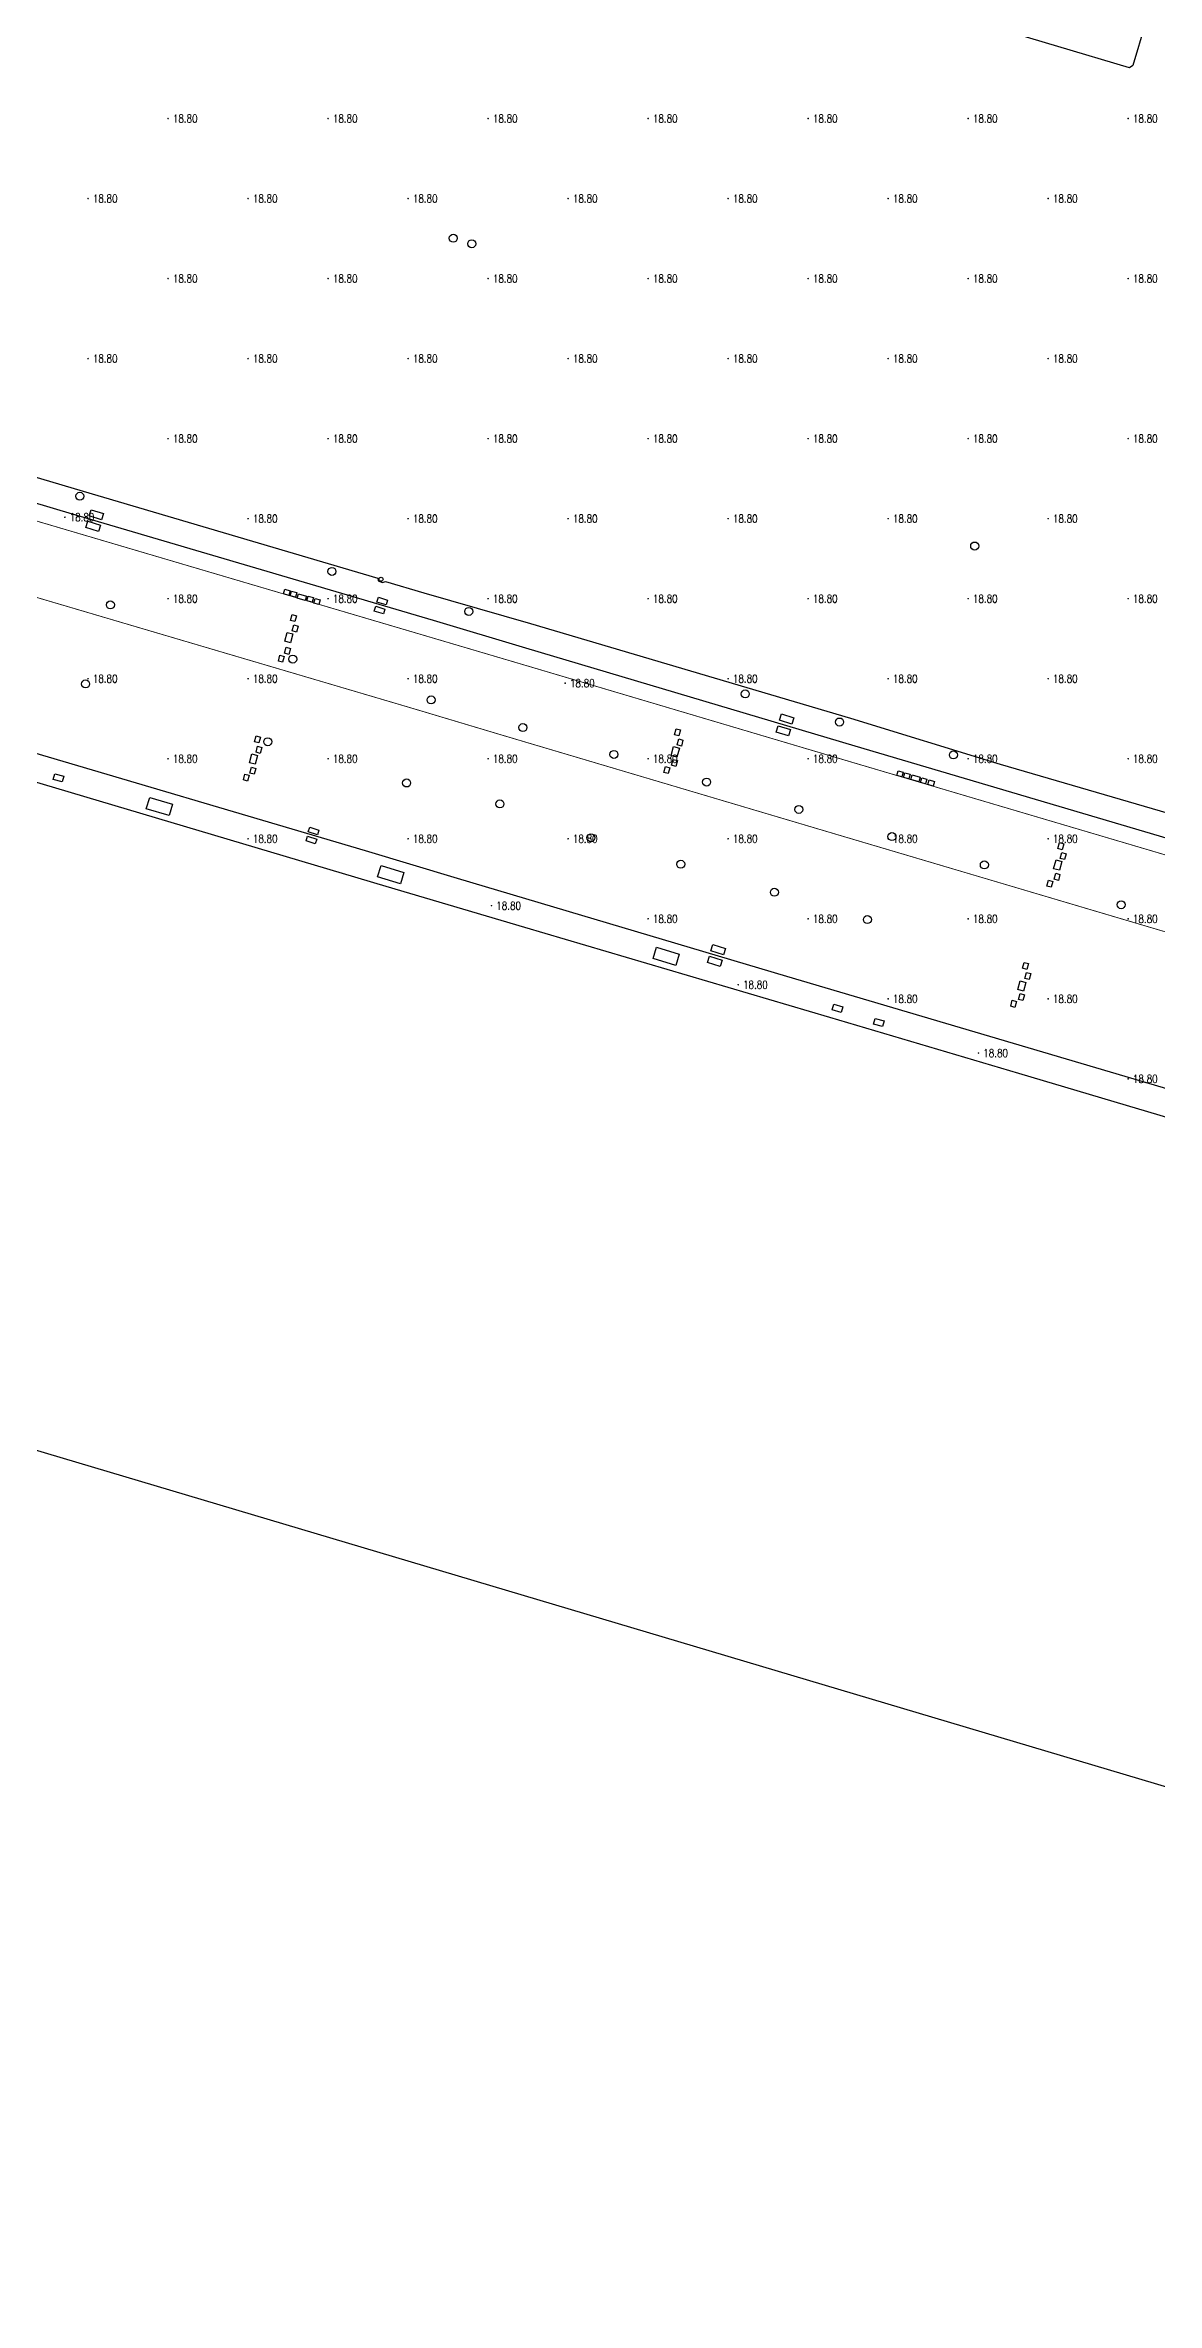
# Model space of a CAD drawing. Extents: x 404846 to 408477, y 3390929 to 3392894.
# Drawn here: x 406226 to 406364.9, y 3391371.4 to 3391653.5 of the extents above; entities that cross this region are included whole.
import ezdxf
from ezdxf.enums import TextEntityAlignment as Align

# ---------------------------------------------------------------- set-up
doc = ezdxf.new("R2010")
doc.units = 0
doc.header["$LTSCALE"] = 0.5
doc.layers.get('0').update_dxf_attribs({"linetype": 'CONTINUOUS'})
for name, color, linetype in [('3221', 6, 'CONTINUOUS'), ('DLSS', 4, 'CONTINUOUS'), ('FZTZ', 7, 'CONTINUOUS'), ('GCD', 1, 'CONTINUOUS'), ('GXYZ', 2, 'CONTINUOUS'), ('JMD', 6, 'CONTINUOUS'), ('ZBTZ', 3, 'CONTINUOUS'), ('作业范围', 7, 'CONTINUOUS')]:
    doc.layers.add(name, color=color, linetype=linetype)
doc.styles.add('HZ', font='rs.shx', dxfattribs={"width": 0.8, "bigfont": 'hztxt.shx'})
doc.linetypes.add('1161', pattern='A,0,[149,AAA.SHX,S=0.15,R=0,X=0,Y=0],-1.6', length=1.6)
doc.linetypes.add('445', pattern='A,8,-0.5,[147,AAA.SHX,S=1,R=0,X=0,Y=0],-1.5', length=10)

# ---------------------------------------------------------------- blocks, each defined once
blk = doc.blocks.new('GC200')
at = {"linetype": 'Continuous', "const_width": 0.2, "flags": 128}
blk.add_lwpolyline([(-0.1, 0, 1), (0.1, 0, 1)], format="xyb", close=True, dxfattribs=at)
blk = doc.blocks.new('gc170')
at = {"linetype": 'Continuous'}
blk.add_circle((0, 0), 0.5, dxfattribs=at)
blk = doc.blocks.new('gc188')
blk.add_circle((0, 0), 1)

msp = doc.modelspace()

# ---------------------------------------------------------------- linework, layer by layer
at = {"layer": '3221', "color": 6}
for points in [[(406196.359, 3391604.809, 19.394), (406229.384, 3391594.991, 19.624), (406274.477, 3391581.675, 19.052)], [(406274.477, 3391581.675, 19.052), (406286.042, 3391578.224, 19.335), (406327.193, 3391565.979, 19.504)], [(406187.854, 3391576.04, 19.394), (406220.861, 3391566.227, 19.624), (406265.981, 3391552.903, 19.052)], [(406327.193, 3391565.979, 19.504), (406402.545, 3391543.706, 19.393)], [(406265.981, 3391552.903, 19.052), (406277.475, 3391549.473, 19.335), (406318.638, 3391537.225, 19.504)], [(406318.638, 3391537.225, 19.504), (406394.042, 3391514.937, 19.393), (406464.436, 3391494.107, 19.122), (406521.056, 3391477.311, 19.423)]]:
    msp.add_polyline3d(points, dxfattribs=at)
at = {"layer": 'DLSS', "linetype": 'Continuous', "const_width": 0.1, "flags": 128}
for points, elevation in [([(406200.198, 3391601.434), (406218.934, 3391595.851), (406274.287, 3391579.517)], 19.351), ([(406197.598, 3391592.671), (406216.331, 3391587.075), (406271.696, 3391570.738)], 19.351), ([(406274.287, 3391579.517), (406286.618, 3391575.874), (406325.897, 3391564.219)], 19.027), ([(406271.696, 3391570.738), (406284.008, 3391567.059), (406323.282, 3391555.405)], 19.027), ([(406325.897, 3391564.219), (406383.484, 3391547.192), (406403.776, 3391541.172)], 19.198), ([(406323.282, 3391555.405), (406401.138, 3391532.336), (406436.447, 3391521.886), (406471.882, 3391511.388), (406526.814, 3391495.141)], 19.362)]:
    msp.add_lwpolyline(points, dxfattribs=dict(at, elevation=elevation))
at = {"layer": 'DLSS', "linetype": 'Continuous', "flags": 128}
for points, elevation in [([(406218.281, 3391563.417), (406268.583, 3391548.465)], 19.5), ([(406268.583, 3391548.465), (406285.923, 3391543.341)], 19.237), ([(406285.923, 3391543.341), (406324.028, 3391532.067), (406347.661, 3391525.067)], 19.249), ([(406347.661, 3391525.067), (406394.904, 3391511.035)], 19.388)]:
    msp.add_lwpolyline(points, dxfattribs=dict(at, elevation=elevation))
at = {"layer": 'FZTZ', "linetype": 'Continuous', "flags": 128}
for points, elevation in [([(406232.659, 3391592.777), (406231.094, 3391593.264), (406231.337, 3391594.046), (406232.902, 3391593.56), (406232.659, 3391592.777)], 19.575), ([(406233.052, 3391594.229), (406231.487, 3391594.716), (406231.73, 3391595.498), (406233.295, 3391595.012), (406233.052, 3391594.229)], 19.575), ([(406255.96, 3391585.552), (406256.614, 3391585.368), (406256.45, 3391584.786), (406255.796, 3391584.97), (406255.96, 3391585.552)], 19.825), ([(406256.792, 3391585.317), (406257.446, 3391585.133), (406257.282, 3391584.55), (406256.628, 3391584.734), (406256.792, 3391585.317)], 19.825), ([(406257.657, 3391585), (406258.647, 3391584.707), (406258.478, 3391584.136), (406257.488, 3391584.429), (406257.657, 3391585)], 19.763), ([(406258.862, 3391584.698), (406259.516, 3391584.514), (406259.353, 3391583.931), (406258.699, 3391584.115), (406258.862, 3391584.698)], 19.825), ([(406259.729, 3391584.418), (406260.383, 3391584.235), (406260.219, 3391583.652), (406259.565, 3391583.836), (406259.729, 3391584.418)], 19.825), ([(406268.621, 3391583.599), (406267.465, 3391583.956), (406267.65, 3391584.558), (406268.806, 3391584.201), (406268.621, 3391583.599)], 19.598), ([(406257.396, 3391582.249), (406257.191, 3391581.513), (406256.652, 3391581.663), (406256.858, 3391582.399), (406257.396, 3391582.249)], 19.792), ([(406268.278, 3391582.479), (406267.122, 3391582.835), (406267.308, 3391583.437), (406268.464, 3391583.08), (406268.278, 3391582.479)], 19.598), ([(406256.97, 3391579.968), (406256.673, 3391578.871), (406255.942, 3391579.069), (406256.239, 3391580.166), (406256.97, 3391579.968)], 19.592), ([(406257.604, 3391580.944), (406257.399, 3391580.207), (406256.86, 3391580.357), (406257.066, 3391581.094), (406257.604, 3391580.944)], 19.792), ([(406255.886, 3391577.172), (406255.68, 3391576.435), (406255.142, 3391576.585), (406255.347, 3391577.322), (406255.886, 3391577.172)], 19.792), ([(406256.673, 3391578.156), (406256.468, 3391577.42), (406255.929, 3391577.57), (406256.134, 3391578.307), (406256.673, 3391578.156)], 19.792), ([(406305.395, 3391567.97), (406305.189, 3391567.233), (406304.651, 3391567.384), (406304.856, 3391568.12), (406305.395, 3391567.97)], 19.84), ([(406318.921, 3391567.233), (406317.356, 3391567.719), (406317.599, 3391568.502), (406319.164, 3391568.015), (406318.921, 3391567.233)], 19.458), ([(406319.331, 3391568.702), (406317.766, 3391569.188), (406318.01, 3391569.971), (406319.574, 3391569.484), (406319.331, 3391568.702)], 19.518), ([(406252.556, 3391564.782), (406252.259, 3391563.685), (406251.528, 3391563.883), (406251.825, 3391564.981), (406252.556, 3391564.782)], 19.592), ([(406252.894, 3391567.087), (406252.689, 3391566.35), (406252.15, 3391566.501), (406252.356, 3391567.237), (406252.894, 3391567.087)], 19.792), ([(406253.095, 3391565.782), (406252.889, 3391565.045), (406252.351, 3391565.195), (406252.556, 3391565.932), (406253.095, 3391565.782)], 19.792), ([(406305.261, 3391565.69), (406304.963, 3391564.593), (406304.232, 3391564.792), (406304.53, 3391565.889), (406305.261, 3391565.69)], 19.223), ([(406305.718, 3391566.701), (406305.513, 3391565.964), (406304.974, 3391566.115), (406305.18, 3391566.851), (406305.718, 3391566.701)], 19.84), ([(406227.188, 3391562.494), (406228.312, 3391562.189), (406228.12, 3391561.48), (406226.996, 3391561.785), (406227.188, 3391562.494)], 20.051), ([(406251.511, 3391562.318), (406251.306, 3391561.581), (406250.767, 3391561.731), (406250.973, 3391562.468), (406251.511, 3391562.318)], 19.792), ([(406252.34, 3391563.174), (406252.134, 3391562.438), (406251.596, 3391562.588), (406251.801, 3391563.325), (406252.34, 3391563.174)], 19.792), ([(406304.084, 3391563.253), (406303.878, 3391562.517), (406303.34, 3391562.667), (406303.545, 3391563.403), (406304.084, 3391563.253)], 19.84), ([(406305.011, 3391564.147), (406304.806, 3391563.411), (406304.267, 3391563.561), (406304.473, 3391564.298), (406305.011, 3391564.147)], 19.84), ([(406332.592, 3391562.863), (406333.245, 3391562.68), (406333.082, 3391562.097), (406332.428, 3391562.281), (406332.592, 3391562.863)], 19.513), ([(406333.454, 3391562.626), (406334.108, 3391562.442), (406333.944, 3391561.859), (406333.29, 3391562.043), (406333.454, 3391562.626)], 19.513), ([(406334.36, 3391562.357), (406335.349, 3391562.065), (406335.18, 3391561.493), (406334.191, 3391561.786), (406334.36, 3391562.357)], 19.48), ([(406335.552, 3391562.009), (406336.205, 3391561.825), (406336.042, 3391561.243), (406335.388, 3391561.427), (406335.552, 3391562.009)], 19.513), ([(406239.062, 3391559.542), (406241.921, 3391558.69), (406241.499, 3391557.274), (406238.64, 3391558.126), (406239.062, 3391559.542)], 19.299), ([(406336.493, 3391561.734), (406337.147, 3391561.55), (406336.983, 3391560.967), (406336.329, 3391561.151), (406336.493, 3391561.734)], 19.513), ([(406259.752, 3391553.736), (406258.604, 3391554.111), (406258.8, 3391554.709), (406259.947, 3391554.335), (406259.752, 3391553.736)], 19.831), ([(406260.023, 3391554.864), (406258.876, 3391555.239), (406259.071, 3391555.838), (406260.219, 3391555.463), (406260.023, 3391554.864)], 19.831), ([(406353.328, 3391553.747), (406353.123, 3391553.01), (406352.584, 3391553.16), (406352.789, 3391553.897), (406353.328, 3391553.747)], 19.759), ([(406267.975, 3391551.032), (406270.834, 3391550.18), (406270.412, 3391548.764), (406267.553, 3391549.616), (406267.975, 3391551.032)], 19.299), ([(406353.07, 3391551.537), (406352.773, 3391550.44), (406352.042, 3391550.638), (406352.339, 3391551.735), (406353.07, 3391551.537)], 19.732), ([(406353.596, 3391552.504), (406353.39, 3391551.767), (406352.852, 3391551.918), (406353.057, 3391552.654), (406353.596, 3391552.504)], 19.759), ([(406351.948, 3391549.049), (406351.743, 3391548.312), (406351.204, 3391548.462), (406351.41, 3391549.199), (406351.948, 3391549.049)], 19.759), ([(406352.836, 3391549.911), (406352.631, 3391549.175), (406352.092, 3391549.325), (406352.298, 3391550.061), (406352.836, 3391549.911)], 19.759), ([(406302.398, 3391540.818), (406305.257, 3391539.966), (406304.835, 3391538.551), (406301.976, 3391539.403), (406302.398, 3391540.818)], 19.299), ([(406310.356, 3391538.43), (406308.791, 3391538.917), (406309.034, 3391539.699), (406310.599, 3391539.213), (406310.356, 3391538.43)], 19.398), ([(406310.776, 3391539.893), (406309.211, 3391540.379), (406309.454, 3391541.162), (406311.019, 3391540.675), (406310.776, 3391539.893)], 19.398), ([(406348.578, 3391536.429), (406348.28, 3391535.332), (406347.549, 3391535.53), (406347.847, 3391536.627), (406348.578, 3391536.429)], 19.732), ([(406348.9, 3391538.781), (406348.695, 3391538.045), (406348.156, 3391538.195), (406348.361, 3391538.932), (406348.9, 3391538.781)], 19.759), ([(406349.172, 3391537.521), (406348.966, 3391536.784), (406348.428, 3391536.935), (406348.633, 3391537.671), (406349.172, 3391537.521)], 19.759), ([(406324.551, 3391533.69), (406325.676, 3391533.386), (406325.484, 3391532.677), (406324.359, 3391532.981), (406324.551, 3391533.69)], 19.98), ([(406347.416, 3391534.038), (406347.211, 3391533.302), (406346.672, 3391533.452), (406346.877, 3391534.189), (406347.416, 3391534.038)], 19.759), ([(406348.392, 3391534.891), (406348.187, 3391534.155), (406347.648, 3391534.305), (406347.854, 3391535.041), (406348.392, 3391534.891)], 19.759), ([(406329.737, 3391531.928), (406330.861, 3391531.624), (406330.669, 3391530.915), (406329.545, 3391531.219), (406329.737, 3391531.928)], 20.053)]:
    msp.add_lwpolyline(points, close=True, dxfattribs=dict(at, elevation=elevation))
at = {"layer": 'JMD', "linetype": '445', "flags": 128}
for points, elevation in [([(406173.196, 3391614.843), (406210.105, 3391603.935), (406218.518, 3391601.426), (406230.763, 3391597.823)], 21.371), ([(406230.763, 3391597.823), (406267.597, 3391586.947), (406267.61, 3391586.592), (406268.147, 3391586.414), (406268.546, 3391586.545), (406273.312, 3391585.1), (406286.678, 3391581.284), (406326.635, 3391569.43)], 21.283), ([(406326.635, 3391569.43), (406345.344, 3391563.708), (406390.648, 3391550.492)], 21.588)]:
    msp.add_lwpolyline(points, dxfattribs=dict(at, elevation=elevation))
at = {"layer": 'ZBTZ', "linetype": '1161', "elevation": 18.562, "flags": 128}
msp.add_lwpolyline([(406363.484, 3391656.172), (406361.95, 3391650.987), (406361.52, 3391650.703), (406334.634, 3391658.694), (406336.27, 3391664.233)], dxfattribs=at)
at = {"layer": '作业范围'}
msp.add_lwpolyline([(408477.137, 3391790.398), (408067.337, 3390929.379), (404846.358, 3391888.38), (405152.269, 3392894.287)], close=True, dxfattribs=at)

# ---------------------------------------------------------------- block references
at = {"layer": 'GCD', "linetype": 'Continuous'}
ref = msp.add_blockref('GC200', (406241.358, 3391644.379, 18.8), dxfattribs=dict(at, xscale=0.5, yscale=0.5, zscale=0.5))
ref.add_attrib('height', '18.80', dxfattribs={"linetype": 'Continuous', "height": 1, "style": 'HZ', "width": 0.8}).set_placement((406241.958, 3391644.379, 18.8), align=Align.MIDDLE_LEFT)
ref = msp.add_blockref('GC200', (406261.358, 3391644.379, 18.8), dxfattribs=dict(at, xscale=0.5, yscale=0.5, zscale=0.5))
ref.add_attrib('height', '18.80', dxfattribs={"linetype": 'Continuous', "height": 1, "style": 'HZ', "width": 0.8}).set_placement((406261.958, 3391644.379, 18.8), align=Align.MIDDLE_LEFT)
ref = msp.add_blockref('GC200', (406281.358, 3391644.379, 18.8), dxfattribs=dict(at, xscale=0.5, yscale=0.5, zscale=0.5))
ref.add_attrib('height', '18.80', dxfattribs={"linetype": 'Continuous', "height": 1, "style": 'HZ', "width": 0.8}).set_placement((406281.958, 3391644.379, 18.8), align=Align.MIDDLE_LEFT)
ref = msp.add_blockref('GC200', (406301.358, 3391644.379, 18.8), dxfattribs=dict(at, xscale=0.5, yscale=0.5, zscale=0.5))
ref.add_attrib('height', '18.80', dxfattribs={"linetype": 'Continuous', "height": 1, "style": 'HZ', "width": 0.8}).set_placement((406301.958, 3391644.379, 18.8), align=Align.MIDDLE_LEFT)
ref = msp.add_blockref('GC200', (406321.358, 3391644.379, 18.8), dxfattribs=dict(at, xscale=0.5, yscale=0.5, zscale=0.5))
ref.add_attrib('height', '18.80', dxfattribs={"linetype": 'Continuous', "height": 1, "style": 'HZ', "width": 0.8}).set_placement((406321.958, 3391644.379, 18.8), align=Align.MIDDLE_LEFT)
ref = msp.add_blockref('GC200', (406341.358, 3391644.379, 18.8), dxfattribs=dict(at, xscale=0.5, yscale=0.5, zscale=0.5))
ref.add_attrib('height', '18.80', dxfattribs={"linetype": 'Continuous', "height": 1, "style": 'HZ', "width": 0.8}).set_placement((406341.958, 3391644.379, 18.8), align=Align.MIDDLE_LEFT)
ref = msp.add_blockref('GC200', (406361.358, 3391644.379, 18.8), dxfattribs=dict(at, xscale=0.5, yscale=0.5, zscale=0.5))
ref.add_attrib('height', '18.80', dxfattribs={"linetype": 'Continuous', "height": 1, "style": 'HZ', "width": 0.8}).set_placement((406361.958, 3391644.379, 18.8), align=Align.MIDDLE_LEFT)
ref = msp.add_blockref('GC200', (406231.358, 3391634.379, 18.8), dxfattribs=dict(at, xscale=0.5, yscale=0.5, zscale=0.5))
ref.add_attrib('height', '18.80', dxfattribs={"linetype": 'Continuous', "height": 1, "style": 'HZ', "width": 0.8}).set_placement((406231.958, 3391634.379, 18.8), align=Align.MIDDLE_LEFT)
ref = msp.add_blockref('GC200', (406251.358, 3391634.379, 18.8), dxfattribs=dict(at, xscale=0.5, yscale=0.5, zscale=0.5))
ref.add_attrib('height', '18.80', dxfattribs={"linetype": 'Continuous', "height": 1, "style": 'HZ', "width": 0.8}).set_placement((406251.958, 3391634.379, 18.8), align=Align.MIDDLE_LEFT)
ref = msp.add_blockref('GC200', (406271.358, 3391634.379, 18.8), dxfattribs=dict(at, xscale=0.5, yscale=0.5, zscale=0.5))
ref.add_attrib('height', '18.80', dxfattribs={"linetype": 'Continuous', "height": 1, "style": 'HZ', "width": 0.8}).set_placement((406271.958, 3391634.379, 18.8), align=Align.MIDDLE_LEFT)
ref = msp.add_blockref('GC200', (406291.358, 3391634.379, 18.8), dxfattribs=dict(at, xscale=0.5, yscale=0.5, zscale=0.5))
ref.add_attrib('height', '18.80', dxfattribs={"linetype": 'Continuous', "height": 1, "style": 'HZ', "width": 0.8}).set_placement((406291.958, 3391634.379, 18.8), align=Align.MIDDLE_LEFT)
ref = msp.add_blockref('GC200', (406311.358, 3391634.379, 18.8), dxfattribs=dict(at, xscale=0.5, yscale=0.5, zscale=0.5))
ref.add_attrib('height', '18.80', dxfattribs={"linetype": 'Continuous', "height": 1, "style": 'HZ', "width": 0.8}).set_placement((406311.958, 3391634.379, 18.8), align=Align.MIDDLE_LEFT)
ref = msp.add_blockref('GC200', (406331.358, 3391634.379, 18.8), dxfattribs=dict(at, xscale=0.5, yscale=0.5, zscale=0.5))
ref.add_attrib('height', '18.80', dxfattribs={"linetype": 'Continuous', "height": 1, "style": 'HZ', "width": 0.8}).set_placement((406331.958, 3391634.379, 18.8), align=Align.MIDDLE_LEFT)
ref = msp.add_blockref('GC200', (406351.358, 3391634.379, 18.8), dxfattribs=dict(at, xscale=0.5, yscale=0.5, zscale=0.5))
ref.add_attrib('height', '18.80', dxfattribs={"linetype": 'Continuous', "height": 1, "style": 'HZ', "width": 0.8}).set_placement((406351.958, 3391634.379, 18.8), align=Align.MIDDLE_LEFT)
ref = msp.add_blockref('GC200', (406241.358, 3391624.379, 18.8), dxfattribs=dict(at, xscale=0.5, yscale=0.5, zscale=0.5))
ref.add_attrib('height', '18.80', dxfattribs={"linetype": 'Continuous', "height": 1, "style": 'HZ', "width": 0.8}).set_placement((406241.958, 3391624.379, 18.8), align=Align.MIDDLE_LEFT)
ref = msp.add_blockref('GC200', (406261.358, 3391624.379, 18.8), dxfattribs=dict(at, xscale=0.5, yscale=0.5, zscale=0.5))
ref.add_attrib('height', '18.80', dxfattribs={"linetype": 'Continuous', "height": 1, "style": 'HZ', "width": 0.8}).set_placement((406261.958, 3391624.379, 18.8), align=Align.MIDDLE_LEFT)
ref = msp.add_blockref('GC200', (406281.358, 3391624.379, 18.8), dxfattribs=dict(at, xscale=0.5, yscale=0.5, zscale=0.5))
ref.add_attrib('height', '18.80', dxfattribs={"linetype": 'Continuous', "height": 1, "style": 'HZ', "width": 0.8}).set_placement((406281.958, 3391624.379, 18.8), align=Align.MIDDLE_LEFT)
ref = msp.add_blockref('GC200', (406301.358, 3391624.379, 18.8), dxfattribs=dict(at, xscale=0.5, yscale=0.5, zscale=0.5))
ref.add_attrib('height', '18.80', dxfattribs={"linetype": 'Continuous', "height": 1, "style": 'HZ', "width": 0.8}).set_placement((406301.958, 3391624.379, 18.8), align=Align.MIDDLE_LEFT)
ref = msp.add_blockref('GC200', (406321.358, 3391624.379, 18.8), dxfattribs=dict(at, xscale=0.5, yscale=0.5, zscale=0.5))
ref.add_attrib('height', '18.80', dxfattribs={"linetype": 'Continuous', "height": 1, "style": 'HZ', "width": 0.8}).set_placement((406321.958, 3391624.379, 18.8), align=Align.MIDDLE_LEFT)
ref = msp.add_blockref('GC200', (406341.358, 3391624.379, 18.8), dxfattribs=dict(at, xscale=0.5, yscale=0.5, zscale=0.5))
ref.add_attrib('height', '18.80', dxfattribs={"linetype": 'Continuous', "height": 1, "style": 'HZ', "width": 0.8}).set_placement((406341.958, 3391624.379, 18.8), align=Align.MIDDLE_LEFT)
ref = msp.add_blockref('GC200', (406361.358, 3391624.379, 18.8), dxfattribs=dict(at, xscale=0.5, yscale=0.5, zscale=0.5))
ref.add_attrib('height', '18.80', dxfattribs={"linetype": 'Continuous', "height": 1, "style": 'HZ', "width": 0.8}).set_placement((406361.958, 3391624.379, 18.8), align=Align.MIDDLE_LEFT)
ref = msp.add_blockref('GC200', (406231.358, 3391614.379, 18.8), dxfattribs=dict(at, xscale=0.5, yscale=0.5, zscale=0.5))
ref.add_attrib('height', '18.80', dxfattribs={"linetype": 'Continuous', "height": 1, "style": 'HZ', "width": 0.8}).set_placement((406231.958, 3391614.379, 18.8), align=Align.MIDDLE_LEFT)
ref = msp.add_blockref('GC200', (406251.358, 3391614.379, 18.8), dxfattribs=dict(at, xscale=0.5, yscale=0.5, zscale=0.5))
ref.add_attrib('height', '18.80', dxfattribs={"linetype": 'Continuous', "height": 1, "style": 'HZ', "width": 0.8}).set_placement((406251.958, 3391614.379, 18.8), align=Align.MIDDLE_LEFT)
ref = msp.add_blockref('GC200', (406271.358, 3391614.379, 18.8), dxfattribs=dict(at, xscale=0.5, yscale=0.5, zscale=0.5))
ref.add_attrib('height', '18.80', dxfattribs={"linetype": 'Continuous', "height": 1, "style": 'HZ', "width": 0.8}).set_placement((406271.958, 3391614.379, 18.8), align=Align.MIDDLE_LEFT)
ref = msp.add_blockref('GC200', (406291.358, 3391614.379, 18.8), dxfattribs=dict(at, xscale=0.5, yscale=0.5, zscale=0.5))
ref.add_attrib('height', '18.80', dxfattribs={"linetype": 'Continuous', "height": 1, "style": 'HZ', "width": 0.8}).set_placement((406291.958, 3391614.379, 18.8), align=Align.MIDDLE_LEFT)
ref = msp.add_blockref('GC200', (406311.358, 3391614.379, 18.8), dxfattribs=dict(at, xscale=0.5, yscale=0.5, zscale=0.5))
ref.add_attrib('height', '18.80', dxfattribs={"linetype": 'Continuous', "height": 1, "style": 'HZ', "width": 0.8}).set_placement((406311.958, 3391614.379, 18.8), align=Align.MIDDLE_LEFT)
ref = msp.add_blockref('GC200', (406331.358, 3391614.379, 18.8), dxfattribs=dict(at, xscale=0.5, yscale=0.5, zscale=0.5))
ref.add_attrib('height', '18.80', dxfattribs={"linetype": 'Continuous', "height": 1, "style": 'HZ', "width": 0.8}).set_placement((406331.958, 3391614.379, 18.8), align=Align.MIDDLE_LEFT)
ref = msp.add_blockref('GC200', (406351.358, 3391614.379, 18.8), dxfattribs=dict(at, xscale=0.5, yscale=0.5, zscale=0.5))
ref.add_attrib('height', '18.80', dxfattribs={"linetype": 'Continuous', "height": 1, "style": 'HZ', "width": 0.8}).set_placement((406351.958, 3391614.379, 18.8), align=Align.MIDDLE_LEFT)
ref = msp.add_blockref('GC200', (406241.358, 3391604.379, 18.8), dxfattribs=dict(at, xscale=0.5, yscale=0.5, zscale=0.5))
ref.add_attrib('height', '18.80', dxfattribs={"linetype": 'Continuous', "height": 1, "style": 'HZ', "width": 0.8}).set_placement((406241.958, 3391604.379, 18.8), align=Align.MIDDLE_LEFT)
ref = msp.add_blockref('GC200', (406261.358, 3391604.379, 18.8), dxfattribs=dict(at, xscale=0.5, yscale=0.5, zscale=0.5))
ref.add_attrib('height', '18.80', dxfattribs={"linetype": 'Continuous', "height": 1, "style": 'HZ', "width": 0.8}).set_placement((406261.958, 3391604.379, 18.8), align=Align.MIDDLE_LEFT)
ref = msp.add_blockref('GC200', (406281.358, 3391604.379, 18.8), dxfattribs=dict(at, xscale=0.5, yscale=0.5, zscale=0.5))
ref.add_attrib('height', '18.80', dxfattribs={"linetype": 'Continuous', "height": 1, "style": 'HZ', "width": 0.8}).set_placement((406281.958, 3391604.379, 18.8), align=Align.MIDDLE_LEFT)
ref = msp.add_blockref('GC200', (406301.358, 3391604.379, 18.8), dxfattribs=dict(at, xscale=0.5, yscale=0.5, zscale=0.5))
ref.add_attrib('height', '18.80', dxfattribs={"linetype": 'Continuous', "height": 1, "style": 'HZ', "width": 0.8}).set_placement((406301.958, 3391604.379, 18.8), align=Align.MIDDLE_LEFT)
ref = msp.add_blockref('GC200', (406321.358, 3391604.379, 18.8), dxfattribs=dict(at, xscale=0.5, yscale=0.5, zscale=0.5))
ref.add_attrib('height', '18.80', dxfattribs={"linetype": 'Continuous', "height": 1, "style": 'HZ', "width": 0.8}).set_placement((406321.958, 3391604.379, 18.8), align=Align.MIDDLE_LEFT)
ref = msp.add_blockref('GC200', (406341.358, 3391604.379, 18.8), dxfattribs=dict(at, xscale=0.5, yscale=0.5, zscale=0.5))
ref.add_attrib('height', '18.80', dxfattribs={"linetype": 'Continuous', "height": 1, "style": 'HZ', "width": 0.8}).set_placement((406341.958, 3391604.379, 18.8), align=Align.MIDDLE_LEFT)
ref = msp.add_blockref('GC200', (406361.358, 3391604.379, 18.8), dxfattribs=dict(at, xscale=0.5, yscale=0.5, zscale=0.5))
ref.add_attrib('height', '18.80', dxfattribs={"linetype": 'Continuous', "height": 1, "style": 'HZ', "width": 0.8}).set_placement((406361.958, 3391604.379, 18.8), align=Align.MIDDLE_LEFT)
ref = msp.add_blockref('GC200', (406228.465, 3391594.562, 18.8), dxfattribs=dict(at, xscale=0.5, yscale=0.5, zscale=0.5))
ref.add_attrib('height', '18.80', dxfattribs={"linetype": 'Continuous', "height": 1, "style": 'HZ', "width": 0.8}).set_placement((406229.065, 3391594.562, 18.8), align=Align.MIDDLE_LEFT)
ref = msp.add_blockref('GC200', (406251.358, 3391594.379, 18.8), dxfattribs=dict(at, xscale=0.5, yscale=0.5, zscale=0.5))
ref.add_attrib('height', '18.80', dxfattribs={"linetype": 'Continuous', "height": 1, "style": 'HZ', "width": 0.8}).set_placement((406251.958, 3391594.379, 18.8), align=Align.MIDDLE_LEFT)
ref = msp.add_blockref('GC200', (406271.358, 3391594.379, 18.8), dxfattribs=dict(at, xscale=0.5, yscale=0.5, zscale=0.5))
ref.add_attrib('height', '18.80', dxfattribs={"linetype": 'Continuous', "height": 1, "style": 'HZ', "width": 0.8}).set_placement((406271.958, 3391594.379, 18.8), align=Align.MIDDLE_LEFT)
ref = msp.add_blockref('GC200', (406291.358, 3391594.379, 18.8), dxfattribs=dict(at, xscale=0.5, yscale=0.5, zscale=0.5))
ref.add_attrib('height', '18.80', dxfattribs={"linetype": 'Continuous', "height": 1, "style": 'HZ', "width": 0.8}).set_placement((406291.958, 3391594.379, 18.8), align=Align.MIDDLE_LEFT)
ref = msp.add_blockref('GC200', (406311.358, 3391594.379, 18.8), dxfattribs=dict(at, xscale=0.5, yscale=0.5, zscale=0.5))
ref.add_attrib('height', '18.80', dxfattribs={"linetype": 'Continuous', "height": 1, "style": 'HZ', "width": 0.8}).set_placement((406311.958, 3391594.379, 18.8), align=Align.MIDDLE_LEFT)
ref = msp.add_blockref('GC200', (406331.358, 3391594.379, 18.8), dxfattribs=dict(at, xscale=0.5, yscale=0.5, zscale=0.5))
ref.add_attrib('height', '18.80', dxfattribs={"linetype": 'Continuous', "height": 1, "style": 'HZ', "width": 0.8}).set_placement((406331.958, 3391594.379, 18.8), align=Align.MIDDLE_LEFT)
ref = msp.add_blockref('GC200', (406351.358, 3391594.379, 18.8), dxfattribs=dict(at, xscale=0.5, yscale=0.5, zscale=0.5))
ref.add_attrib('height', '18.80', dxfattribs={"linetype": 'Continuous', "height": 1, "style": 'HZ', "width": 0.8}).set_placement((406351.958, 3391594.379, 18.8), align=Align.MIDDLE_LEFT)
ref = msp.add_blockref('GC200', (406241.358, 3391584.379, 18.8), dxfattribs=dict(at, xscale=0.5, yscale=0.5, zscale=0.5))
ref.add_attrib('height', '18.80', dxfattribs={"linetype": 'Continuous', "height": 1, "style": 'HZ', "width": 0.8}).set_placement((406241.958, 3391584.379, 18.8), align=Align.MIDDLE_LEFT)
ref = msp.add_blockref('GC200', (406261.358, 3391584.379, 18.8), dxfattribs=dict(at, xscale=0.5, yscale=0.5, zscale=0.5))
ref.add_attrib('height', '18.80', dxfattribs={"linetype": 'Continuous', "height": 1, "style": 'HZ', "width": 0.8}).set_placement((406261.958, 3391584.379, 18.8), align=Align.MIDDLE_LEFT)
ref = msp.add_blockref('GC200', (406281.358, 3391584.379, 18.8), dxfattribs=dict(at, xscale=0.5, yscale=0.5, zscale=0.5))
ref.add_attrib('height', '18.80', dxfattribs={"linetype": 'Continuous', "height": 1, "style": 'HZ', "width": 0.8}).set_placement((406281.958, 3391584.379, 18.8), align=Align.MIDDLE_LEFT)
ref = msp.add_blockref('GC200', (406301.358, 3391584.379, 18.8), dxfattribs=dict(at, xscale=0.5, yscale=0.5, zscale=0.5))
ref.add_attrib('height', '18.80', dxfattribs={"linetype": 'Continuous', "height": 1, "style": 'HZ', "width": 0.8}).set_placement((406301.958, 3391584.379, 18.8), align=Align.MIDDLE_LEFT)
ref = msp.add_blockref('GC200', (406321.358, 3391584.379, 18.8), dxfattribs=dict(at, xscale=0.5, yscale=0.5, zscale=0.5))
ref.add_attrib('height', '18.80', dxfattribs={"linetype": 'Continuous', "height": 1, "style": 'HZ', "width": 0.8}).set_placement((406321.958, 3391584.379, 18.8), align=Align.MIDDLE_LEFT)
ref = msp.add_blockref('GC200', (406341.358, 3391584.379, 18.8), dxfattribs=dict(at, xscale=0.5, yscale=0.5, zscale=0.5))
ref.add_attrib('height', '18.80', dxfattribs={"linetype": 'Continuous', "height": 1, "style": 'HZ', "width": 0.8}).set_placement((406341.958, 3391584.379, 18.8), align=Align.MIDDLE_LEFT)
ref = msp.add_blockref('GC200', (406361.358, 3391584.379, 18.8), dxfattribs=dict(at, xscale=0.5, yscale=0.5, zscale=0.5))
ref.add_attrib('height', '18.80', dxfattribs={"linetype": 'Continuous', "height": 1, "style": 'HZ', "width": 0.8}).set_placement((406361.958, 3391584.379, 18.8), align=Align.MIDDLE_LEFT)
ref = msp.add_blockref('GC200', (406231.358, 3391574.379, 18.8), dxfattribs=dict(at, xscale=0.5, yscale=0.5, zscale=0.5))
ref.add_attrib('height', '18.80', dxfattribs={"linetype": 'Continuous', "height": 1, "style": 'HZ', "width": 0.8}).set_placement((406231.958, 3391574.379, 18.8), align=Align.MIDDLE_LEFT)
ref = msp.add_blockref('GC200', (406251.358, 3391574.379, 18.8), dxfattribs=dict(at, xscale=0.5, yscale=0.5, zscale=0.5))
ref.add_attrib('height', '18.80', dxfattribs={"linetype": 'Continuous', "height": 1, "style": 'HZ', "width": 0.8}).set_placement((406251.958, 3391574.379, 18.8), align=Align.MIDDLE_LEFT)
ref = msp.add_blockref('GC200', (406271.358, 3391574.379, 18.8), dxfattribs=dict(at, xscale=0.5, yscale=0.5, zscale=0.5))
ref.add_attrib('height', '18.80', dxfattribs={"linetype": 'Continuous', "height": 1, "style": 'HZ', "width": 0.8}).set_placement((406271.958, 3391574.379, 18.8), align=Align.MIDDLE_LEFT)
ref = msp.add_blockref('GC200', (406290.993, 3391573.819, 18.8), dxfattribs=dict(at, xscale=0.5, yscale=0.5, zscale=0.5))
ref.add_attrib('height', '18.80', dxfattribs={"linetype": 'Continuous', "height": 1, "style": 'HZ', "width": 0.8}).set_placement((406291.593, 3391573.819, 18.8), align=Align.MIDDLE_LEFT)
ref = msp.add_blockref('GC200', (406311.358, 3391574.379, 18.8), dxfattribs=dict(at, xscale=0.5, yscale=0.5, zscale=0.5))
ref.add_attrib('height', '18.80', dxfattribs={"linetype": 'Continuous', "height": 1, "style": 'HZ', "width": 0.8}).set_placement((406311.958, 3391574.379, 18.8), align=Align.MIDDLE_LEFT)
ref = msp.add_blockref('GC200', (406331.358, 3391574.379, 18.8), dxfattribs=dict(at, xscale=0.5, yscale=0.5, zscale=0.5))
ref.add_attrib('height', '18.80', dxfattribs={"linetype": 'Continuous', "height": 1, "style": 'HZ', "width": 0.8}).set_placement((406331.958, 3391574.379, 18.8), align=Align.MIDDLE_LEFT)
ref = msp.add_blockref('GC200', (406351.358, 3391574.379, 18.8), dxfattribs=dict(at, xscale=0.5, yscale=0.5, zscale=0.5))
ref.add_attrib('height', '18.80', dxfattribs={"linetype": 'Continuous', "height": 1, "style": 'HZ', "width": 0.8}).set_placement((406351.958, 3391574.379, 18.8), align=Align.MIDDLE_LEFT)
ref = msp.add_blockref('GC200', (406241.358, 3391564.379, 18.8), dxfattribs=dict(at, xscale=0.5, yscale=0.5, zscale=0.5))
ref.add_attrib('height', '18.80', dxfattribs={"linetype": 'Continuous', "height": 1, "style": 'HZ', "width": 0.8}).set_placement((406241.958, 3391564.379, 18.8), align=Align.MIDDLE_LEFT)
ref = msp.add_blockref('GC200', (406261.358, 3391564.379, 18.8), dxfattribs=dict(at, xscale=0.5, yscale=0.5, zscale=0.5))
ref.add_attrib('height', '18.80', dxfattribs={"linetype": 'Continuous', "height": 1, "style": 'HZ', "width": 0.8}).set_placement((406261.958, 3391564.379, 18.8), align=Align.MIDDLE_LEFT)
ref = msp.add_blockref('GC200', (406281.358, 3391564.379, 18.8), dxfattribs=dict(at, xscale=0.5, yscale=0.5, zscale=0.5))
ref.add_attrib('height', '18.80', dxfattribs={"linetype": 'Continuous', "height": 1, "style": 'HZ', "width": 0.8}).set_placement((406281.958, 3391564.379, 18.8), align=Align.MIDDLE_LEFT)
ref = msp.add_blockref('GC200', (406301.358, 3391564.379, 18.8), dxfattribs=dict(at, xscale=0.5, yscale=0.5, zscale=0.5))
ref.add_attrib('height', '18.80', dxfattribs={"linetype": 'Continuous', "height": 1, "style": 'HZ', "width": 0.8}).set_placement((406301.958, 3391564.379, 18.8), align=Align.MIDDLE_LEFT)
ref = msp.add_blockref('GC200', (406321.358, 3391564.379, 18.8), dxfattribs=dict(at, xscale=0.5, yscale=0.5, zscale=0.5))
ref.add_attrib('height', '18.80', dxfattribs={"linetype": 'Continuous', "height": 1, "style": 'HZ', "width": 0.8}).set_placement((406321.958, 3391564.379, 18.8), align=Align.MIDDLE_LEFT)
ref = msp.add_blockref('GC200', (406341.358, 3391564.379, 18.8), dxfattribs=dict(at, xscale=0.5, yscale=0.5, zscale=0.5))
ref.add_attrib('height', '18.80', dxfattribs={"linetype": 'Continuous', "height": 1, "style": 'HZ', "width": 0.8}).set_placement((406341.958, 3391564.379, 18.8), align=Align.MIDDLE_LEFT)
ref = msp.add_blockref('GC200', (406361.358, 3391564.379, 18.8), dxfattribs=dict(at, xscale=0.5, yscale=0.5, zscale=0.5))
ref.add_attrib('height', '18.80', dxfattribs={"linetype": 'Continuous', "height": 1, "style": 'HZ', "width": 0.8}).set_placement((406361.958, 3391564.379, 18.8), align=Align.MIDDLE_LEFT)
ref = msp.add_blockref('GC200', (406251.358, 3391554.379, 18.8), dxfattribs=dict(at, xscale=0.5, yscale=0.5, zscale=0.5))
ref.add_attrib('height', '18.80', dxfattribs={"linetype": 'Continuous', "height": 1, "style": 'HZ', "width": 0.8}).set_placement((406251.958, 3391554.379, 18.8), align=Align.MIDDLE_LEFT)
ref = msp.add_blockref('GC200', (406271.358, 3391554.379, 18.8), dxfattribs=dict(at, xscale=0.5, yscale=0.5, zscale=0.5))
ref.add_attrib('height', '18.80', dxfattribs={"linetype": 'Continuous', "height": 1, "style": 'HZ', "width": 0.8}).set_placement((406271.958, 3391554.379, 18.8), align=Align.MIDDLE_LEFT)
ref = msp.add_blockref('GC200', (406291.358, 3391554.379, 18.8), dxfattribs=dict(at, xscale=0.5, yscale=0.5, zscale=0.5))
ref.add_attrib('height', '18.80', dxfattribs={"linetype": 'Continuous', "height": 1, "style": 'HZ', "width": 0.8}).set_placement((406291.958, 3391554.379, 18.8), align=Align.MIDDLE_LEFT)
ref = msp.add_blockref('GC200', (406311.358, 3391554.379, 18.8), dxfattribs=dict(at, xscale=0.5, yscale=0.5, zscale=0.5))
ref.add_attrib('height', '18.80', dxfattribs={"linetype": 'Continuous', "height": 1, "style": 'HZ', "width": 0.8}).set_placement((406311.958, 3391554.379, 18.8), align=Align.MIDDLE_LEFT)
ref = msp.add_blockref('GC200', (406331.358, 3391554.379, 18.8), dxfattribs=dict(at, xscale=0.5, yscale=0.5, zscale=0.5))
ref.add_attrib('height', '18.80', dxfattribs={"linetype": 'Continuous', "height": 1, "style": 'HZ', "width": 0.8}).set_placement((406331.958, 3391554.379, 18.8), align=Align.MIDDLE_LEFT)
ref = msp.add_blockref('GC200', (406351.358, 3391554.379, 18.8), dxfattribs=dict(at, xscale=0.5, yscale=0.5, zscale=0.5))
ref.add_attrib('height', '18.80', dxfattribs={"linetype": 'Continuous', "height": 1, "style": 'HZ', "width": 0.8}).set_placement((406351.958, 3391554.379, 18.8), align=Align.MIDDLE_LEFT)
ref = msp.add_blockref('GC200', (406281.785, 3391546.017, 18.8), dxfattribs=dict(at, xscale=0.5, yscale=0.5, zscale=0.5))
ref.add_attrib('height', '18.80', dxfattribs={"linetype": 'Continuous', "height": 1, "style": 'HZ', "width": 0.8}).set_placement((406282.385, 3391546.017, 18.8), align=Align.MIDDLE_LEFT)
ref = msp.add_blockref('GC200', (406301.358, 3391544.379, 18.8), dxfattribs=dict(at, xscale=0.5, yscale=0.5, zscale=0.5))
ref.add_attrib('height', '18.80', dxfattribs={"linetype": 'Continuous', "height": 1, "style": 'HZ', "width": 0.8}).set_placement((406301.958, 3391544.379, 18.8), align=Align.MIDDLE_LEFT)
ref = msp.add_blockref('GC200', (406321.358, 3391544.379, 18.8), dxfattribs=dict(at, xscale=0.5, yscale=0.5, zscale=0.5))
ref.add_attrib('height', '18.80', dxfattribs={"linetype": 'Continuous', "height": 1, "style": 'HZ', "width": 0.8}).set_placement((406321.958, 3391544.379, 18.8), align=Align.MIDDLE_LEFT)
ref = msp.add_blockref('GC200', (406341.358, 3391544.379, 18.8), dxfattribs=dict(at, xscale=0.5, yscale=0.5, zscale=0.5))
ref.add_attrib('height', '18.80', dxfattribs={"linetype": 'Continuous', "height": 1, "style": 'HZ', "width": 0.8}).set_placement((406341.958, 3391544.379, 18.8), align=Align.MIDDLE_LEFT)
ref = msp.add_blockref('GC200', (406361.358, 3391544.379, 18.8), dxfattribs=dict(at, xscale=0.5, yscale=0.5, zscale=0.5))
ref.add_attrib('height', '18.80', dxfattribs={"linetype": 'Continuous', "height": 1, "style": 'HZ', "width": 0.8}).set_placement((406361.958, 3391544.379, 18.8), align=Align.MIDDLE_LEFT)
ref = msp.add_blockref('GC200', (406312.624, 3391536.139, 18.8), dxfattribs=dict(at, xscale=0.5, yscale=0.5, zscale=0.5))
ref.add_attrib('height', '18.80', dxfattribs={"linetype": 'Continuous', "height": 1, "style": 'HZ', "width": 0.8}).set_placement((406313.224, 3391536.139, 18.8), align=Align.MIDDLE_LEFT)
ref = msp.add_blockref('GC200', (406331.358, 3391534.379, 18.8), dxfattribs=dict(at, xscale=0.5, yscale=0.5, zscale=0.5))
ref.add_attrib('height', '18.80', dxfattribs={"linetype": 'Continuous', "height": 1, "style": 'HZ', "width": 0.8}).set_placement((406331.958, 3391534.379, 18.8), align=Align.MIDDLE_LEFT)
ref = msp.add_blockref('GC200', (406351.358, 3391534.379, 18.8), dxfattribs=dict(at, xscale=0.5, yscale=0.5, zscale=0.5))
ref.add_attrib('height', '18.80', dxfattribs={"linetype": 'Continuous', "height": 1, "style": 'HZ', "width": 0.8}).set_placement((406351.958, 3391534.379, 18.8), align=Align.MIDDLE_LEFT)
ref = msp.add_blockref('GC200', (406342.652, 3391527.601, 18.8), dxfattribs=dict(at, xscale=0.5, yscale=0.5, zscale=0.5))
ref.add_attrib('height', '18.80', dxfattribs={"linetype": 'Continuous', "height": 1, "style": 'HZ', "width": 0.8}).set_placement((406343.252, 3391527.601, 18.8), align=Align.MIDDLE_LEFT)
ref = msp.add_blockref('GC200', (406361.358, 3391524.379, 18.8), dxfattribs=dict(at, xscale=0.5, yscale=0.5, zscale=0.5))
ref.add_attrib('height', '18.80', dxfattribs={"linetype": 'Continuous', "height": 1, "style": 'HZ', "width": 0.8}).set_placement((406361.958, 3391524.379, 18.8), align=Align.MIDDLE_LEFT)
at = {"layer": 'GXYZ', "linetype": 'Continuous', "xscale": 0.5, "yscale": 0.5}
for name, p in [('gc188', (406277.005, 3391629.423, 19.282)), ('gc188', (406279.321, 3391628.726, 19.152)), ('gc188', (406230.332, 3391597.184, 18.856)), ('gc188', (406342.174, 3391590.962, 19.191)), ('gc188', (406261.845, 3391587.778, 19.385)), ('gc170', (406267.976, 3391586.811, 19.617)), ('gc188', (406234.157, 3391583.608, 18.645)), ('gc188', (406278.946, 3391582.78, 19.252)), ('gc188', (406256.947, 3391576.822, 19.184)), ('gc188', (406231.045, 3391573.722, 19.413)), ('gc188', (406274.241, 3391571.725, 19.184)), ('gc188', (406313.493, 3391572.471, 19.252)), ('gc188', (406285.702, 3391568.275, 19.184)), ('gc188', (406325.284, 3391568.968, 19.345)), ('gc188', (406253.828, 3391566.502, 19.095)), ('gc188', (406297.09, 3391564.914, 19.634)), ('gc188', (406339.515, 3391564.853, 19.31)), ('gc188', (406271.174, 3391561.348, 19.095)), ('gc188', (406308.668, 3391561.464, 19.736)), ('gc188', (406282.826, 3391558.728, 19.574)), ('gc188', (406320.196, 3391558.039, 19.486)), ('gc188', (406294.207, 3391554.507, 19.574)), ('gc188', (406331.839, 3391554.65, 19.187)), ('gc188', (406305.443, 3391551.199, 19.574)), ('gc188', (406343.382, 3391551.12, 19.301)), ('gc188', (406317.138, 3391547.691, 19.529)), ('gc188', (406360.482, 3391546.134, 19.532)), ('gc188', (406328.766, 3391544.281, 19.303))]:
    msp.add_blockref(name, p, dxfattribs=at)

doc.saveas('drawing.dxf')
